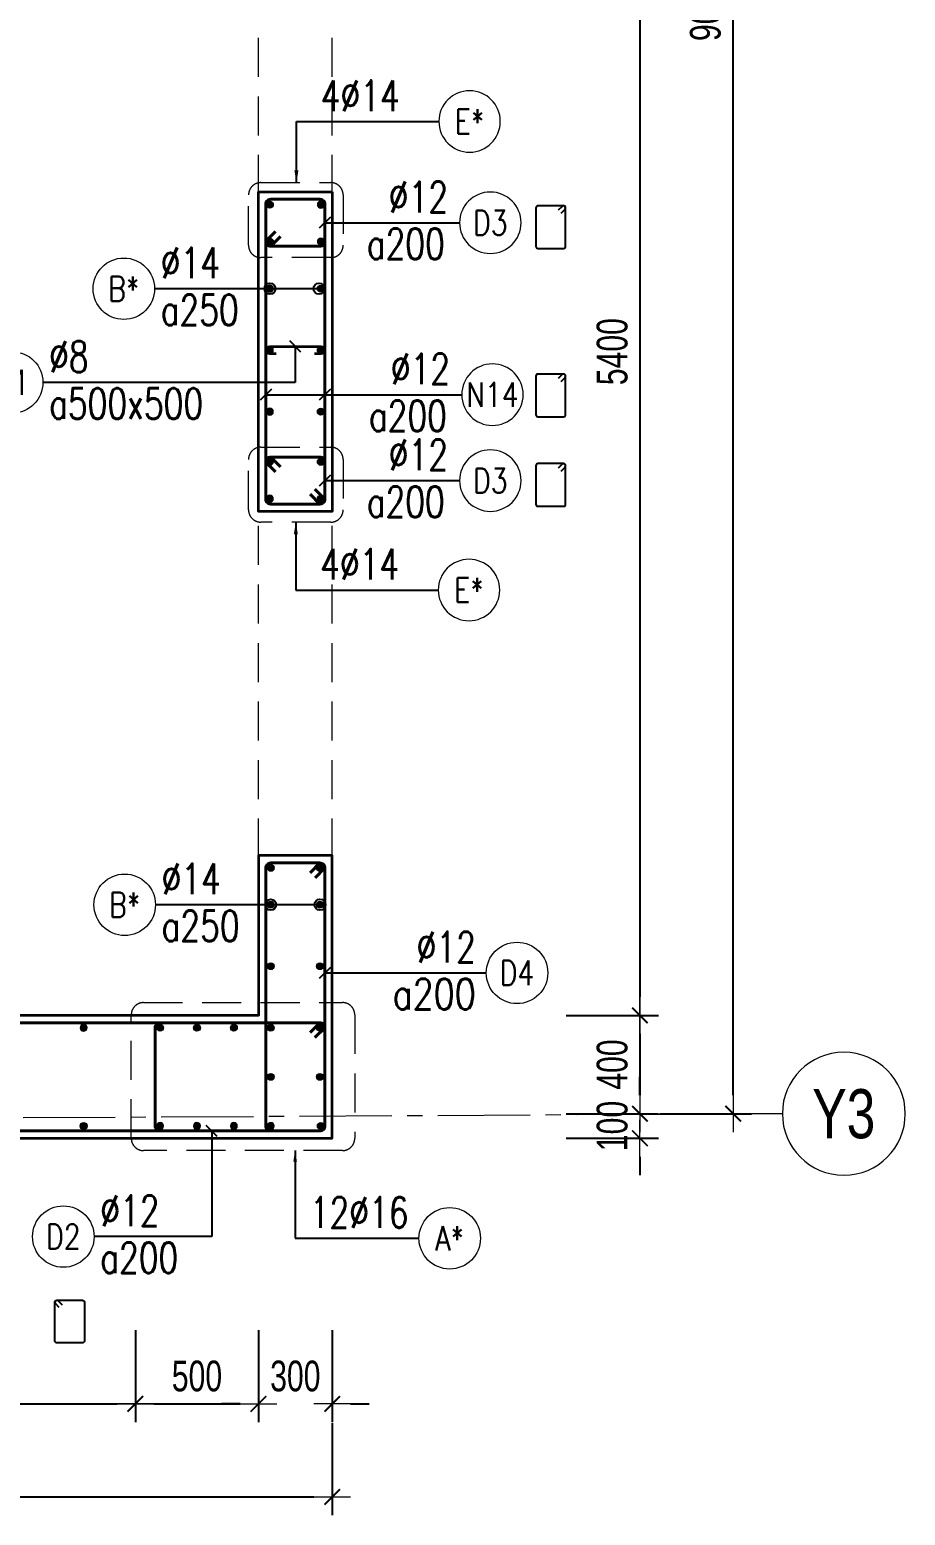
# Model space of a CAD drawing. Header units: millimetres. Extents: x 944027 to 981803, y -83026 to 82675.
# Drawn here: x 959941 to 963502, y -68519 to -62476 of the extents above; entities that cross this region are included whole.
import ezdxf
from ezdxf.enums import TextEntityAlignment as Align

# ---------------------------------------------------------------- set-up
doc = ezdxf.new("R2010")
doc.units = ezdxf.units.MM
doc.header["$MEASUREMENT"] = 0
for name, pattern in [('HIDDEN2', [4.7625, 3.175, -1.5875]), ('HT_Dim Grid$0$CENTER2', [1.125, 0.75, -0.125, 0.125, -0.125]), ('HT_Grid$0$CENTER2', [1.125, 0.75, -0.125, 0.125, -0.125])]:
    doc.linetypes.add(name, pattern=pattern)
doc.layers.get('0').update_dxf_attribs({"lineweight": 20})
doc.layers.get('Defpoints').update_dxf_attribs({"color": 151, "lineweight": 9})
for name, color, linetype, lineweight in [('HT_Dim Grid$0$NDC_S_AXIS', 5, 'HT_Dim Grid$0$CENTER2', 13), ('HT_Dim Grid$0$NDC_S_SYMBOL', 1, 'Continuous', 15), ('HT_Dim Grid$0$NDC_S_TEXT SYMBOL', 7, 'Continuous', 20), ('HT_Grid$0$NDC_S_AXIS', 5, 'HT_Grid$0$CENTER2', 13), ('KC-LEADER', 153, 'Continuous', 18), ('KC-THEP', 6, 'Continuous', 40), ('NDC_S_BEAM', 3, 'HIDDEN2', 20), ('NDC_S_DIM', 1, 'Continuous', 15), ('NDC_S_HIDDEN', 8, 'HIDDEN2', 13), ('NDC_S_LEADER', 1, 'Continuous', 15), ('NDC_S_REBAR', 4, 'Continuous', 35), ('NDC_S_STIRRUP', 4, 'Continuous', 40), ('NDC_S_VN TEXT', 7, 'Continuous', 20), ('NDC_S_WALL', 6, 'Continuous', 35)]:
    doc.layers.add(name, color=color, linetype=linetype, lineweight=lineweight)
doc.layers.add('Ligature', color=1, linetype='Continuous')
doc.styles.add('HT_Dim Grid$0$NDC_ANNO', font='', dxfattribs={"width": 0.8})
doc.styles.add('NDC_ARIAL', font='arial.ttf', dxfattribs={"width": 0.85})
doc.styles.add('NDC_DIM', font='', dxfattribs={"width": 0.75})
doc.styles.add('NDC_EN TXT', font='romans.shx', dxfattribs={"width": 0.8})
doc.styles.get('HT_Dim Grid$0$NDC_ANNO').set_extended_font_data('Dotum')
doc.styles.get('NDC_DIM').set_extended_font_data('Dotum')
doc.dimstyles.new('NDC_1-50', dxfattribs={"dimscale": 50, "dimtxt": 2.5, "dimasz": 1, "dimexe": 1.5, "dimexo": 0, "dimgap": 0.8, "dimtad": 1, "dimdec": 0, "dimdsep": 46, "dimtxsty": 'NDC_ARIAL', "dimblk": 'DIMMARK', "dimcen": 49999.938995, "dimdle": 1.5, "dimclrd": 1, "dimclre": 1, "dimclrt": 3, "dimadec": 0, "dimazin": 0, "dimtfac": 1, "dimtdec": 0, "dimtix": 1, "dimtmove": 2, "dimatfit": 3, "dimfxl": 1, "dimarcsym": 0})
doc.dimstyles.new('NDC_dim_30', dxfattribs={"dimscale": 30, "dimtxt": 2.5, "dimasz": 1.5, "dimexe": 1.5, "dimexo": 2.5, "dimgap": 1, "dimtad": 1, "dimdec": 0, "dimzin": 0, "dimdsep": 46, "dimtxsty": 'NDC_DIM', "dimblk": 'DIMMARK', "dimcen": 0.09, "dimdle": 1.2, "dimclrd": 1, "dimclre": 1, "dimclrt": 3, "dimadec": 0, "dimazin": 0, "dimtfac": 1, "dimtdec": 0, "dimtix": 1, "dimtofl": 0, "dimtmove": 0, "dimatfit": 3, "dimfxl": 6, "dimfxlon": 1, "dimtolj": 1, "dimtzin": 0, "dimarcsym": 0})
doc.dimstyles.new('NDC_dim_50', dxfattribs={"dimscale": 50, "dimtxt": 2.5, "dimasz": 1.5, "dimexe": 1.5, "dimexo": 2.5, "dimgap": 1, "dimtad": 1, "dimdec": 0, "dimzin": 0, "dimdsep": 46, "dimtxsty": 'NDC_DIM', "dimblk": 'DIMMARK', "dimcen": 0.09, "dimdle": 1.2, "dimclrd": 1, "dimclre": 1, "dimclrt": 3, "dimadec": 0, "dimazin": 0, "dimtfac": 1, "dimtdec": 0, "dimtix": 1, "dimtofl": 0, "dimtmove": 0, "dimatfit": 3, "dimfxl": 6, "dimfxlon": 1, "dimtolj": 1, "dimtzin": 0, "dimarcsym": 0})

# ---------------------------------------------------------------- blocks, each defined once
blk = doc.blocks.new('THEP')
at = {"layer": 'KC-LEADER', "color": 6}
blk.add_circle((0, 0), 14, dxfattribs=at)
at = {"layer": 'KC-THEP'}
for p, q in [((-14, 0), (14, 0)), ((9.9, 9.9), (-9.9, -9.9)), ((-9.9, 9.9), (9.9, -9.9)), ((0, 14), (0, -14))]:
    blk.add_line(p, q, dxfattribs=at)
blk = doc.blocks.new('DIMMARK')
at = {"layer": 'NDC_S_DIM', "color": 1}
blk.add_line((-1.5, 0), (1, 0), dxfattribs=at)
at = {"layer": 'NDC_S_DIM', "color": 2, "const_width": 0.1}
blk.add_lwpolyline([(-0.424, -0.424), (0.424, 0.424)], dxfattribs=at)
blk = doc.blocks.new('*U10')
blk.add_circle((2.5, 0), 2.5)
at = {"layer": 'NDC_S_VN TEXT', "color": 3, "style": 'NDC_EN TXT'}
for tag, width, p in [('DK2', 0.75, (-0.85, 0.85)), ('KC2', 0.8, (-0.85, -2.97))]:
    blk.add_attdef(tag, text='', height=2.5, dxfattribs=dict(at, width=width)).set_placement(p, align=Align.RIGHT)
at = {"layer": 'NDC_S_VN TEXT', "color": 7, "style": 'NDC_EN TXT', "width": 0.8}
blk.add_attdef('SH3', text='', height=2, dxfattribs=at).set_placement((2.5, 0), align=Align.MIDDLE)
blk = doc.blocks.new('*U9')
blk.add_circle((2.5, 0), 2.5)
at = {"layer": 'NDC_S_VN TEXT', "color": 3, "style": 'NDC_EN TXT', "width": 0.75}
blk.add_attdef('DK2', text='', height=2.5, dxfattribs=at).set_placement((-0.85, 0.85), align=Align.RIGHT)
at = {"layer": 'NDC_S_VN TEXT', "color": 7, "style": 'NDC_EN TXT', "width": 0.8}
blk.add_attdef('SH3', text='', height=2, dxfattribs=at).set_placement((2.5, 0), align=Align.MIDDLE)
blk = doc.blocks.new('*U11')
blk.add_circle((-2.5, 0), 2.5)
at = {"layer": 'NDC_S_VN TEXT', "color": 3, "style": 'NDC_EN TXT', "width": 0.75}
for tag, p in [('DK1', (0.5, 0.85)), ('KC1', (0.5, -2.97))]:
    blk.add_attdef(tag, p, '', height=2.5, dxfattribs=at)
at = {"layer": 'NDC_S_VN TEXT', "color": 7, "style": 'NDC_EN TXT', "width": 0.8}
blk.add_attdef('SH2', text='', height=2, dxfattribs=at).set_placement((-2.5, 0), align=Align.MIDDLE)
blk = doc.blocks.new('*D649')
at = {"layer": 'Defpoints', "color": 0, "transparency": 16777216}
for p in [(958171.5, -66403.7), (960371.2, -66781.5), (960371.2, -68065.7)]:
    blk.add_point(p, dxfattribs=at)
at = {"layer": 'NDC_S_DIM', "color": 1, "lineweight": -2, "transparency": 16777216}
for p, q in [((958171.5, -67765.7), (958171.5, -68140.7)), ((960371.2, -67765.7), (960371.2, -68140.7)), ((958246.5, -68065.7), (960296.2, -68065.7))]:
    blk.add_line(p, q, dxfattribs=at)
at = {"layer": 'NDC_S_DIM', "color": 1, "lineweight": -2, "transparency": 16777216, "xscale": 75, "yscale": 75, "zscale": 75, "rotation": 180}
blk.add_blockref('DIMMARK', (958171.5, -68065.7), dxfattribs=at)
at = {"layer": 'NDC_S_DIM', "color": 1, "lineweight": -2, "transparency": 16777216, "xscale": 75, "yscale": 75, "zscale": 75}
blk.add_blockref('DIMMARK', (960371.2, -68065.7), dxfattribs=at)
at = {"layer": 'NDC_S_DIM', "color": 3, "transparency": 16777216, "insert": (959271.4, -67953.2), "char_height": 125, "attachment_point": 5, "style": 'NDC_DIM'}
blk.add_mtext('\\A1;2200', dxfattribs=at)
blk = doc.blocks.new('*D650')
at = {"layer": 'Defpoints', "color": 0, "transparency": 16777216}
for p in [(960871.5, -66403.7), (960371.2, -66781.5), (960871.5, -68065.7)]:
    blk.add_point(p, dxfattribs=at)
at = {"layer": 'NDC_S_DIM', "color": 1, "lineweight": -2, "transparency": 16777216}
for p, q in [((960371.2, -67765.7), (960371.2, -68140.7)), ((960871.5, -67765.7), (960871.5, -68140.7)), ((960446.2, -68065.7), (960796.5, -68065.7))]:
    blk.add_line(p, q, dxfattribs=at)
at = {"layer": 'NDC_S_DIM', "color": 1, "lineweight": -2, "transparency": 16777216, "xscale": 75, "yscale": 75, "zscale": 75, "rotation": 180}
blk.add_blockref('DIMMARK', (960371.2, -68065.7), dxfattribs=at)
at = {"layer": 'NDC_S_DIM', "color": 1, "lineweight": -2, "transparency": 16777216, "xscale": 75, "yscale": 75, "zscale": 75}
blk.add_blockref('DIMMARK', (960871.5, -68065.7), dxfattribs=at)
at = {"layer": 'NDC_S_DIM', "color": 3, "transparency": 16777216, "insert": (960621.4, -67953.2), "char_height": 125, "attachment_point": 5, "style": 'NDC_DIM'}
blk.add_mtext('\\A1;500', dxfattribs=at)
blk = doc.blocks.new('*D651')
at = {"layer": 'Defpoints', "color": 0, "transparency": 16777216}
for p in [(961171.5, -61653.7), (960871.5, -66403.7), (961171.5, -68065.7)]:
    blk.add_point(p, dxfattribs=at)
at = {"layer": 'NDC_S_DIM', "color": 1, "lineweight": -2, "transparency": 16777216}
for p, q in [((960871.5, -67765.7), (960871.5, -68140.7)), ((961171.5, -67765.7), (961171.5, -68140.7)), ((960796.5, -68065.7), (960721.5, -68065.7)), ((961246.5, -68065.7), (961321.5, -68065.7))]:
    blk.add_line(p, q, dxfattribs=at)
at = {"layer": 'NDC_S_DIM', "color": 1, "lineweight": -2, "transparency": 16777216, "xscale": 75, "yscale": 75, "zscale": 75}
blk.add_blockref('DIMMARK', (960871.5, -68065.7), dxfattribs=at)
at = {"layer": 'NDC_S_DIM', "color": 1, "lineweight": -2, "transparency": 16777216, "xscale": 75, "yscale": 75, "zscale": 75, "rotation": 180}
blk.add_blockref('DIMMARK', (961171.5, -68065.7), dxfattribs=at)
at = {"layer": 'NDC_S_DIM', "color": 3, "transparency": 16777216, "insert": (961021.5, -67953.2), "char_height": 125, "attachment_point": 5, "style": 'NDC_DIM'}
blk.add_mtext('\\A1;300', dxfattribs=at)
blk = doc.blocks.new('*D658')
at = {"layer": 'Defpoints', "color": 0, "transparency": 16777216}
for p in [(961171.5, -57885.4), (962802.4, -57885.4), (961171.5, -66885.4)]:
    blk.add_point(p, dxfattribs=at)
at = {"layer": 'NDC_S_DIM', "color": 1, "lineweight": -2, "transparency": 16777216}
for p, q in [((962502.4, -57885.4), (962877.4, -57885.4)), ((962802.4, -66810.4), (962802.4, -57960.4)), ((962502.4, -66885.4), (962877.4, -66885.4))]:
    blk.add_line(p, q, dxfattribs=at)
at = {"layer": 'NDC_S_DIM', "color": 1, "lineweight": -2, "transparency": 16777216, "xscale": 75, "yscale": 75, "zscale": 75}
for p, rotation in [((962802.4, -57885.4), 90), ((962802.4, -66885.4), 270)]:
    blk.add_blockref('DIMMARK', p, dxfattribs=dict(at, rotation=rotation))
at = {"layer": 'NDC_S_DIM', "color": 3, "transparency": 16777216, "insert": (962689.8, -62385.4), "char_height": 125, "attachment_point": 5, "rotation": 90, "style": 'NDC_DIM'}
blk.add_mtext('\\A1;9000', dxfattribs=at)
blk = doc.blocks.new('*U22')
at = {"layer": 'HT_Dim Grid$0$NDC_S_SYMBOL'}
blk.add_line((5, 0), (9, 0), dxfattribs=at)
blk.add_circle((0, 0), 5, dxfattribs=at)
at = {"layer": 'HT_Dim Grid$0$NDC_S_TEXT SYMBOL', "color": 7, "style": 'HT_Dim Grid$0$NDC_ANNO', "width": 0.8}
blk.add_attdef('GRID', text='', height=4, rotation=270, dxfattribs=at).set_placement((0, 0), align=Align.MIDDLE)
blk = doc.blocks.new('*D632')
at = {"layer": 'Defpoints', "color": 0, "ltscale": 200, "transparency": 16777216}
for p in [(960871.5, -61085.4), (960871.5, -66485.4), (962423.3, -66485.4)]:
    blk.add_point(p, dxfattribs=at)
at = {"layer": 'NDC_S_DIM', "color": 1, "lineweight": -2, "ltscale": 200, "transparency": 16777216}
for p, q in [((962123.3, -61085.4), (962498.3, -61085.4)), ((962423.3, -61160.4), (962423.3, -66410.4)), ((962123.3, -66485.4), (962498.3, -66485.4))]:
    blk.add_line(p, q, dxfattribs=at)
at = {"layer": 'NDC_S_DIM', "color": 1, "lineweight": -2, "ltscale": 200, "transparency": 16777216, "xscale": 75, "yscale": 75, "zscale": 75}
for p, rotation in [((962423.3, -61085.4), 90), ((962423.3, -66485.4), 270)]:
    blk.add_blockref('DIMMARK', p, dxfattribs=dict(at, rotation=rotation))
at = {"layer": 'NDC_S_DIM', "color": 3, "ltscale": 200, "transparency": 16777216, "insert": (962310.7, -63785.4), "char_height": 125, "attachment_point": 5, "rotation": 90, "style": 'NDC_DIM'}
blk.add_mtext('\\A1;5400', dxfattribs=at)
blk = doc.blocks.new('*D633')
at = {"layer": 'Defpoints', "color": 0, "ltscale": 200, "transparency": 16777216}
for p in [(960871.5, -66485.4), (960871.5, -66885.4), (962423.3, -66885.4)]:
    blk.add_point(p, dxfattribs=at)
at = {"layer": 'NDC_S_DIM', "color": 1, "lineweight": -2, "ltscale": 200, "transparency": 16777216}
for p, q in [((962123.3, -66485.4), (962498.3, -66485.4)), ((962423.3, -66560.4), (962423.3, -66810.4)), ((962123.3, -66885.4), (962498.3, -66885.4))]:
    blk.add_line(p, q, dxfattribs=at)
at = {"layer": 'NDC_S_DIM', "color": 1, "lineweight": -2, "ltscale": 200, "transparency": 16777216, "xscale": 75, "yscale": 75, "zscale": 75}
for p, rotation in [((962423.3, -66485.4), 90), ((962423.3, -66885.4), 270)]:
    blk.add_blockref('DIMMARK', p, dxfattribs=dict(at, rotation=rotation))
at = {"layer": 'NDC_S_DIM', "color": 3, "ltscale": 200, "transparency": 16777216, "insert": (962310.7, -66685.4), "char_height": 125, "attachment_point": 5, "rotation": 90, "style": 'NDC_DIM'}
blk.add_mtext('\\A1;400', dxfattribs=at)
blk = doc.blocks.new('*D634')
at = {"layer": 'Defpoints', "color": 0, "ltscale": 200, "transparency": 16777216}
for p in [(960871.5, -66885.4), (960871.5, -66985.4), (962423.3, -66985.4)]:
    blk.add_point(p, dxfattribs=at)
at = {"layer": 'NDC_S_DIM', "color": 1, "lineweight": -2, "ltscale": 200, "transparency": 16777216}
for p, q in [((962423.3, -66810.4), (962423.3, -66735.4)), ((962123.3, -66885.4), (962498.3, -66885.4)), ((962123.3, -66985.4), (962498.3, -66985.4)), ((962423.3, -67060.4), (962423.3, -67135.4))]:
    blk.add_line(p, q, dxfattribs=at)
at = {"layer": 'NDC_S_DIM', "color": 1, "lineweight": -2, "ltscale": 200, "transparency": 16777216, "xscale": 75, "yscale": 75, "zscale": 75}
for p, rotation in [((962423.3, -66885.4), 270), ((962423.3, -66985.4), 90)]:
    blk.add_blockref('DIMMARK', p, dxfattribs=dict(at, rotation=rotation))
at = {"layer": 'NDC_S_DIM', "color": 3, "ltscale": 200, "transparency": 16777216, "insert": (962310.7, -66935.4), "char_height": 125, "attachment_point": 5, "rotation": 90, "style": 'NDC_DIM'}
blk.add_mtext('\\A1;100', dxfattribs=at)
blk = doc.blocks.new('*D638')
at = {"layer": 'Defpoints', "color": 0, "ltscale": 200, "transparency": 16777216}
for p in [(957471.5, -66885.4), (961171.5, -66985.4), (961171.5, -68444)]:
    blk.add_point(p, dxfattribs=at)
at = {"layer": 'NDC_S_DIM', "color": 1, "lineweight": -2, "ltscale": 200, "transparency": 16777216}
for p, q in [((957471.5, -68144), (957471.5, -68519)), ((961171.5, -68144), (961171.5, -68519)), ((957546.5, -68444), (961096.5, -68444))]:
    blk.add_line(p, q, dxfattribs=at)
at = {"layer": 'NDC_S_DIM', "color": 1, "lineweight": -2, "ltscale": 200, "transparency": 16777216, "xscale": 75, "yscale": 75, "zscale": 75, "rotation": 180}
blk.add_blockref('DIMMARK', (957471.5, -68444), dxfattribs=at)
at = {"layer": 'NDC_S_DIM', "color": 1, "lineweight": -2, "ltscale": 200, "transparency": 16777216, "xscale": 75, "yscale": 75, "zscale": 75}
blk.add_blockref('DIMMARK', (961171.5, -68444), dxfattribs=at)
at = {"layer": 'NDC_S_DIM', "color": 3, "ltscale": 200, "transparency": 16777216, "insert": (959321.5, -68331.4), "char_height": 125, "attachment_point": 5, "style": 'NDC_DIM'}
blk.add_mtext('\\A1;3700', dxfattribs=at)
blk = doc.blocks.new('*U13')
blk.add_circle((-2.5, 0), 2.5)
at = {"layer": 'NDC_S_VN TEXT', "color": 3, "style": 'NDC_EN TXT', "width": 0.75}
blk.add_attdef('DK1', (0.5, 0.85), '', height=2.5, dxfattribs=at)
at = {"layer": 'NDC_S_VN TEXT', "color": 7, "style": 'NDC_EN TXT', "width": 0.8}
blk.add_attdef('SH2', text='', height=2, dxfattribs=at).set_placement((-2.5, 0), align=Align.MIDDLE)
blk = doc.blocks.new('*U12')
blk.add_circle((-2.5, 0), 2.5)
at = {"layer": 'NDC_S_VN TEXT', "color": 3, "style": 'NDC_EN TXT', "width": 0.75}
for tag, p in [('DK1', (0.5, 0.85)), ('KC1', (0.5, -2.97))]:
    blk.add_attdef(tag, p, '', height=2.5, dxfattribs=at)
at = {"layer": 'NDC_S_VN TEXT', "color": 7, "style": 'NDC_EN TXT', "width": 0.8}
blk.add_attdef('SH2', text='', height=2, dxfattribs=at).set_placement((-2.5, 0), align=Align.MIDDLE)

msp = doc.modelspace()

# ---------------------------------------------------------------- linework, layer by layer
at = {"layer": 'HT_Grid$0$NDC_S_AXIS', "ltscale": 500}
msp.add_line((944726.6, -66985.4), (962802.4, -66885.4), dxfattribs=at)
at = {"layer": 'Ligature'}
for points in [[(962102.7, -63221.9), (962118.6, -63206, 0.668179), (962112.9, -63192), (962008.2, -63192, 0.414214), (962000.1, -63200.2), (962000.1, -63357.3, 0.414214), (962008.2, -63365.5), (962112.9, -63365.5, 0.414214), (962121, -63357.3), (962121, -63200.2, 0.668179), (962107.1, -63194.4), (962091.1, -63210.4)], [(962102.6, -63906.4), (962118.6, -63890.4, 0.668179), (962112.8, -63876.4), (962008.2, -63876.4, 0.414214), (962000, -63884.6), (962000, -64041.7, 0.414214), (962008.2, -64049.9), (962112.8, -64049.9, 0.414214), (962121, -64041.7), (962121, -63884.6, 0.668179), (962107.1, -63878.8), (962091.1, -63894.8)], [(962102.6, -64271), (962118.6, -64255, 0.668179), (962112.8, -64241), (962008.2, -64241, 0.414214), (962000, -64249.2), (962000, -64406.3, 0.414214), (962008.2, -64414.5), (962112.8, -64414.5, 0.414214), (962121, -64406.3), (962121, -64249.2, 0.668179), (962107.1, -64243.4), (962091.1, -64259.4)], [(960061.6, -67673.9), (960045.6, -67657.9, -0.668179), (960051.4, -67644), (960156, -67644, -0.414214), (960164.2, -67652.2), (960164.2, -67809.3, -0.414214), (960156, -67817.4), (960051.4, -67817.4, -0.414214), (960043.2, -67809.3), (960043.2, -67652.2, -0.668179), (960057.2, -67646.4), (960073.1, -67662.3)]]:
    msp.add_lwpolyline(points, format="xyb", dxfattribs=at)
at = {"layer": 'NDC_S_BEAM', "ltscale": 50}
for p, q in [((960871.5, -63143.7), (960871.5, -61743.7)), ((961171.5, -63143.7), (961171.5, -61743.7)), ((960871.5, -65843.7), (960871.5, -64443.7)), ((961171.5, -65843.7), (961171.5, -64443.7))]:
    msp.add_line(p, q, dxfattribs=at)
at = {"layer": 'NDC_S_HIDDEN', "ltscale": 50}
for points in [[(960881.2, -63097.8), (961166, -63097.8, -0.414214), (961216, -63147.8), (961216, -63352.8, -0.414214), (961166, -63402.8), (960881.2, -63402.8, -0.414214), (960831.2, -63352.8), (960831.2, -63147.8, -0.414214)], [(960881.2, -64173.9), (961166, -64173.9, -0.414214), (961216, -64223.9), (961216, -64428.9, -0.414214), (961166, -64478.9), (960881.2, -64478.9, -0.414214), (960831.2, -64428.9), (960831.2, -64223.9, -0.414214)], [(961213.3, -67035.4), (960404.2, -67035.4, -0.414214), (960354.2, -66985.4), (960354.2, -66483.3, -0.414214), (960404.2, -66433.3), (961213.3, -66433.3, -0.414214), (961263.3, -66483.3), (961263.3, -66985.4, -0.414214)]]:
    msp.add_lwpolyline(points, format="xyb", close=True, dxfattribs=at)
at = {"layer": 'NDC_S_REBAR'}
msp.add_lwpolyline([(960943, -63794.5), (960918, -63794.5, -1), (960918, -63764.5), (961125, -63764.5, -1), (961125, -63794.5), (961100, -63794.5)], format="xyb", dxfattribs=at)
at = {"layer": 'NDC_S_STIRRUP'}
for points in [[(961101.5, -64345.4), (961141.5, -64385.4, -0.414214), (961121.5, -64405.4), (960921.5, -64405.4, -0.414214), (960901.5, -64385.4), (960901.5, -63185.4, -0.414214), (960921.5, -63165.4), (961121.5, -63165.4, -0.414214), (961141.5, -63185.4), (961141.5, -64385.4, -0.414214), (961121.5, -64405.4), (961081.5, -64365.4)], [(960941.5, -63296.4), (960901.5, -63336.4, 0.414214), (960921.5, -63356.4), (961121.5, -63356.4, 0.414214), (961141.5, -63336.4), (961141.5, -63185.4, 0.414214), (961121.5, -63165.4), (960921.5, -63165.4, 0.414214), (960901.5, -63185.4), (960901.5, -63336.4, 0.414214), (960921.5, -63356.4), (960961.5, -63316.4)], [(960941.5, -64274.5), (960901.5, -64234.5, -0.414214), (960921.5, -64214.5), (961121.5, -64214.5, -0.414214), (961141.5, -64234.5), (961141.5, -64385.4, -0.414214), (961121.5, -64405.4), (960921.5, -64405.4, -0.414214), (960901.5, -64385.4), (960901.5, -64234.5, -0.414214), (960921.5, -64214.5), (960961.5, -64254.5)], [(961101.6, -65925.4), (961141.6, -65885.4, 0.414214), (961121.6, -65865.4), (960921.6, -65865.4, 0.414214), (960901.6, -65885.4), (960901.5, -66935.4, 0.414214), (960921.5, -66955.4), (961121.5, -66955.4, 0.414214), (961141.5, -66935.4), (961141.6, -65885.4, 0.414214), (961121.6, -65865.4), (961081.6, -65905.4)], [(961081.5, -66555.4), (961121.5, -66515.4, -0.414214), (961141.5, -66535.4), (961141.5, -66935.4, -0.414214), (961121.5, -66955.4), (953671.5, -66955.4, -0.414214), (953651.5, -66935.4), (953651.5, -66535.4, -0.414214), (953671.5, -66515.4), (961121.5, -66515.4, -0.414214), (961141.5, -66535.4), (961101.5, -66575.4)], [(961081.5, -66555.4), (961121.5, -66515.4, -0.414214), (961141.5, -66535.4), (961141.5, -66935.4, -0.414214), (961121.5, -66955.4), (960471.5, -66955.4, -0.414214), (960451.5, -66935.4), (960451.5, -66535.4, -0.414214), (960471.5, -66515.4), (961121.5, -66515.4, -0.414214), (961141.5, -66535.4), (961101.5, -66575.4)]]:
    msp.add_lwpolyline(points, format="xyb", dxfattribs=at)
at = {"layer": 'NDC_S_WALL', "ltscale": 10}
msp.add_lwpolyline([(953571.5, -66985.4), (961171.5, -66985.4), (961171.5, -65835.4), (960871.5, -65835.4), (960871.5, -66485.4), (958171.5, -66485.4), (958171.5, -61085.4)], dxfattribs=at)
msp.add_lwpolyline([(961171.5, -63135.4), (961171.5, -64435.4), (960871.5, -64435.4), (960871.5, -63135.4)], close=True, dxfattribs=at)

# ---------------------------------------------------------------- block references
at = {"layer": 'HT_Dim Grid$0$NDC_S_AXIS'}
ref = msp.add_blockref('*U22', (963252.4, -66885.4), dxfattribs=dict(at, xscale=-50, yscale=50, zscale=50))
ref.add_attrib('GRID', 'Y3', dxfattribs={"layer": 'HT_Dim Grid$0$NDC_S_TEXT SYMBOL', "color": 7, "height": 200, "style": 'HT_Dim Grid$0$NDC_ANNO', "width": 0.8}).set_placement((963252.4, -66885.4), align=Align.MIDDLE)
at = {"layer": 'KC-THEP'}
for p, rotation in [((960918, -63187.3), 189.6685644363809), ((960918, -63337.3), 189.6685644363809), ((961125, -63529.5), 9.668564436380946), ((961125, -63779.5), 9.668564436380946), ((961125, -64029.5), 9.668564436380946), ((961125, -64233.6), 9.668564436380946), ((961125, -64383.6), 9.668564436380946), ((960921.6, -65885.4), 9.668564436380926), ((961121.6, -65885.4), 9.668564436380926), ((960921.5, -66035.4), 9.668564436380926), ((961121.5, -66035.4), 9.668564436380926), ((960921.5, -66285.4), 9.668564436380926), ((961121.5, -66285.4), 9.668564436380926), ((960471.5, -66535.4), 9.66856443638095), ((960621.5, -66535.4), 9.66856443638095), ((960771.5, -66535.4), 9.66856443638095), ((960921.5, -66535.4), 9.668564436380926), ((961121.5, -66535.4), 9.668564436380926), ((960921.5, -66735.4), 9.668564436380946), ((961121.5, -66735.4), 9.668564436380946), ((960160.5, -66935.4), 189.6685644363809), ((961125, -66935.4), 9.668564436380946)]:
    msp.add_blockref('THEP', p, dxfattribs=dict(at, rotation=rotation))
at = {"layer": 'KC-THEP', "xscale": -1}
for p, rotation in [((961125, -63187.3), 170.331435563619), ((961125, -63337.3), 170.331435563619), ((960918, -63529.5), 350.3314355636191), ((960918, -63779.5), 350.3314355636191), ((960918, -64029.5), 350.3314355636191), ((960918, -64233.6), 350.3314355636191), ((960918, -64383.6), 350.3314355636191), ((960160.5, -66535.4), 350.3314355636191), ((960471.5, -66935.4), 170.331435563619), ((960621.5, -66935.4), 170.331435563619), ((960771.5, -66935.4), 170.331435563619), ((960921.5, -66935.4), 170.331435563619)]:
    msp.add_blockref('THEP', p, dxfattribs=dict(at, rotation=rotation))
at = {"layer": 'NDC_S_VN TEXT'}
ref = msp.add_blockref('*U13', (961605.3, -62848.9), dxfattribs=dict(at, xscale=-50, yscale=50, zscale=50))
ref.add_attrib('SH2', 'E*', dxfattribs={"color": 7, "height": 100, "style": 'NDC_EN TXT', "width": 0.8}).set_placement((961730.3, -62848.9), align=Align.MIDDLE)
ref.add_attrib('DK1', '4%%C14', (961125, -62806.7), dxfattribs={"color": 3, "height": 125, "style": 'NDC_EN TXT', "width": 0.75})
ref = msp.add_blockref('*U11', (961689.7, -63260.9), dxfattribs=dict(at, xscale=-50, yscale=50, zscale=50))
ref.add_attrib('SH2', 'D3', dxfattribs={"color": 7, "height": 100, "style": 'NDC_EN TXT', "width": 0.8}).set_placement((961814.7, -63260.9), align=Align.MIDDLE)
ref.add_attrib('DK1', '%%C12', (961401.4, -63218.6), dxfattribs={"color": 3, "height": 125, "style": 'NDC_EN TXT', "width": 0.75})
ref.add_attrib('KC1', 'a200', (961312.1, -63409.5), dxfattribs={"color": 3, "height": 125, "style": 'NDC_EN TXT', "width": 0.75})
at = {"layer": 'NDC_S_VN TEXT', "xscale": 50, "yscale": 50, "zscale": 50}
for name, p, values in [('*U11', (960449, -63529.5), {'SH2': 'B*', 'DK1': '%%C14', 'KC1': 'a250'}), ('*U12', (959995, -63910.7), {'SH2': 'C1', 'DK1': '%%c8', 'KC1': 'a500x500'}), ('*U11', (960452.5, -66035.4), {'SH2': 'B*', 'DK1': '%%C14', 'KC1': 'a250'}), ('*U10', (961798.2, -66312.6), {'SH3': 'D4', 'DK2': '%%C12', 'KC2': 'a200'}), ('*U11', (960202.9, -67385.2), {'SH2': 'D2', 'DK1': '%%C12', 'KC1': 'a200'}), ('*U9', (961524.5, -67392.3), {'SH3': 'A*', 'DK2': '12%%C16'})]:
    msp.add_blockref(name, p, dxfattribs=at).add_auto_attribs(values)
at = {"layer": 'NDC_S_VN TEXT'}
ref = msp.add_blockref('*U11', (961698.3, -63960.3), dxfattribs=dict(at, xscale=-50, yscale=50, zscale=50))
ref.add_attrib('SH2', 'N14', dxfattribs={"color": 7, "height": 100, "style": 'NDC_EN TXT', "width": 0.8}).set_placement((961823.3, -63960.3), align=Align.MIDDLE)
ref.add_attrib('DK1', '%%C12', (961409.9, -63918), dxfattribs={"color": 3, "height": 125, "style": 'NDC_EN TXT', "width": 0.75})
ref.add_attrib('KC1', 'a200', (961320.6, -64108.9), dxfattribs={"color": 3, "height": 125, "style": 'NDC_EN TXT', "width": 0.75})
ref = msp.add_blockref('*U11', (961689.7, -64310), dxfattribs=dict(at, xscale=-50, yscale=50, zscale=50))
ref.add_attrib('SH2', 'D3', dxfattribs={"color": 7, "height": 100, "style": 'NDC_EN TXT', "width": 0.8}).set_placement((961814.7, -64310), align=Align.MIDDLE)
ref.add_attrib('DK1', '%%C12', (961401.3, -64267.7), dxfattribs={"color": 3, "height": 125, "style": 'NDC_EN TXT', "width": 0.75})
ref.add_attrib('KC1', 'a200', (961312, -64458.6), dxfattribs={"color": 3, "height": 125, "style": 'NDC_EN TXT', "width": 0.75})
ref = msp.add_blockref('*U13', (961602.9, -64755), dxfattribs=dict(at, xscale=-50, yscale=50, zscale=50))
ref.add_attrib('SH2', 'E*', dxfattribs={"color": 7, "height": 100, "style": 'NDC_EN TXT', "width": 0.8}).set_placement((961727.9, -64755), align=Align.MIDDLE)
ref.add_attrib('DK1', '4%%C14', (961122.5, -64712.7), dxfattribs={"color": 3, "height": 125, "style": 'NDC_EN TXT', "width": 0.75})

# ---------------------------------------------------------------- dimensions: what is measured, and where the dimension line sits
at = {"layer": 'NDC_S_DIM'}
dim = msp.add_linear_dim(base=(962802.4, -57885.4), p1=(961171.5, -66885.4), p2=(961171.5, -57885.4), angle=90, dimstyle='NDC_dim_50', dxfattribs=at)
dim.commit()
dim.dimension.update_dxf_attribs({"geometry": '*D658', "text_midpoint": (962689.8, -62385.4)})
at = {"layer": 'NDC_S_DIM', "ltscale": 200}
for base, p1, p2, picture, middle in [((962423.3, -66485.4), (960871.5, -61085.4), (960871.5, -66485.4), '*D632', (962310.7, -63785.4)), ((962423.3, -66885.4), (960871.5, -66485.4), (960871.5, -66885.4), '*D633', (962310.7, -66685.4)), ((962423.3, -66985.4), (960871.5, -66885.4), (960871.5, -66985.4), '*D634', (962310.7, -66935.4))]:
    dim = msp.add_linear_dim(base=base, p1=p1, p2=p2, angle=90, dimstyle='NDC_dim_50', override={"dimtmove": 1}, dxfattribs=at)
    dim.commit()
    dim.dimension.update_dxf_attribs({"geometry": picture, "text_midpoint": middle})
at = {"layer": 'NDC_S_DIM'}
for base, p1, p2, picture, middle in [((961171.5, -68065.7), (960871.5, -66403.7), (961171.5, -61653.7), '*D651', (961021.5, -67953.2)), ((960371.2, -68065.7), (958171.5, -66403.7), (960371.2, -66781.5), '*D649', (959271.4, -67953.2)), ((960871.5, -68065.7), (960371.2, -66781.5), (960871.5, -66403.7), '*D650', (960621.4, -67953.2))]:
    dim = msp.add_linear_dim(base=base, p1=p1, p2=p2, dimstyle='NDC_dim_50', override={"dimtmove": 1}, dxfattribs=at)
    dim.commit()
    dim.dimension.update_dxf_attribs({"geometry": picture, "text_midpoint": middle})
at = {"layer": 'NDC_S_DIM', "ltscale": 200}
dim = msp.add_linear_dim(base=(961171.5, -68444), p1=(957471.5, -66885.4), p2=(961171.5, -66985.4), dimstyle='NDC_dim_50', override={"dimtmove": 1}, dxfattribs=at)
dim.commit()
dim.dimension.update_dxf_attribs({"geometry": '*D638', "text_midpoint": (959321.5, -68331.4)})

# ---------------------------------------------------------------- leaders
at = {"layer": 'NDC_S_LEADER'}
for points, dimstyle, override in [([(961026, -63097.8), (961026, -62848.9), (961607.6, -62848.9)], 'NDC_1-50', {"dimgap": 0.8, "dimtad": 0}), ([(961141.5, -63260.9), (961691.8, -63260.9)], 'NDC_dim_30', {"dimtad": 0, "dimldrblk": 'Oblique'}), ([(961117.9, -63529.2), (960449, -63529.5)], 'NDC_dim_30', {"dimtad": 0, "dimldrblk": 'Origin'}), ([(960918, -63529.5), (960449, -63529.5)], 'NDC_dim_30', {"dimtad": 0, "dimldrblk": 'Origin'}), ([(961021.5, -63764.5), (961021.5, -63910.4), (959995, -63910.7)], 'NDC_dim_30', {"dimtad": 0, "dimldrblk": 'Oblique'}), ([(960901.5, -63960.4), (961698.3, -63960.4)], 'NDC_dim_30', {"dimtad": 0, "dimldrblk": 'Oblique'}), ([(961141.5, -63960.4), (961698.3, -63960.4)], 'NDC_dim_30', {"dimtad": 0, "dimldrblk": 'Oblique'}), ([(961141.5, -64310), (961691.8, -64310)], 'NDC_dim_30', {"dimtad": 0, "dimldrblk": 'Oblique'}), ([(961023.6, -64478.9), (961023.6, -64755), (961605.2, -64755)], 'NDC_1-50', {"dimgap": 0.8, "dimtad": 0}), ([(961121.5, -66035.1), (960452.5, -66035.4)], 'NDC_dim_30', {"dimtad": 0, "dimldrblk": 'Origin'}), ([(960921.5, -66035.4), (960452.5, -66035.4)], 'NDC_dim_30', {"dimtad": 0, "dimldrblk": 'Origin'}), ([(961141.5, -66312.6), (961798.2, -66312.6)], 'NDC_dim_30', {"dimtad": 0, "dimldrblk": 'Oblique'}), ([(960681.3, -66955.4), (960681.3, -67385.2), (960202.9, -67385.2)], 'NDC_dim_30', {"dimtad": 0, "dimldrblk": 'Oblique'}), ([(961020.7, -67035.4), (961020.7, -67392.3), (961524.5, -67392.3)], 'NDC_dim_30', {"dimtad": 0})]:
    msp.add_leader(points, dimstyle=dimstyle, override=override, dxfattribs=at)

doc.saveas('drawing.dxf')
